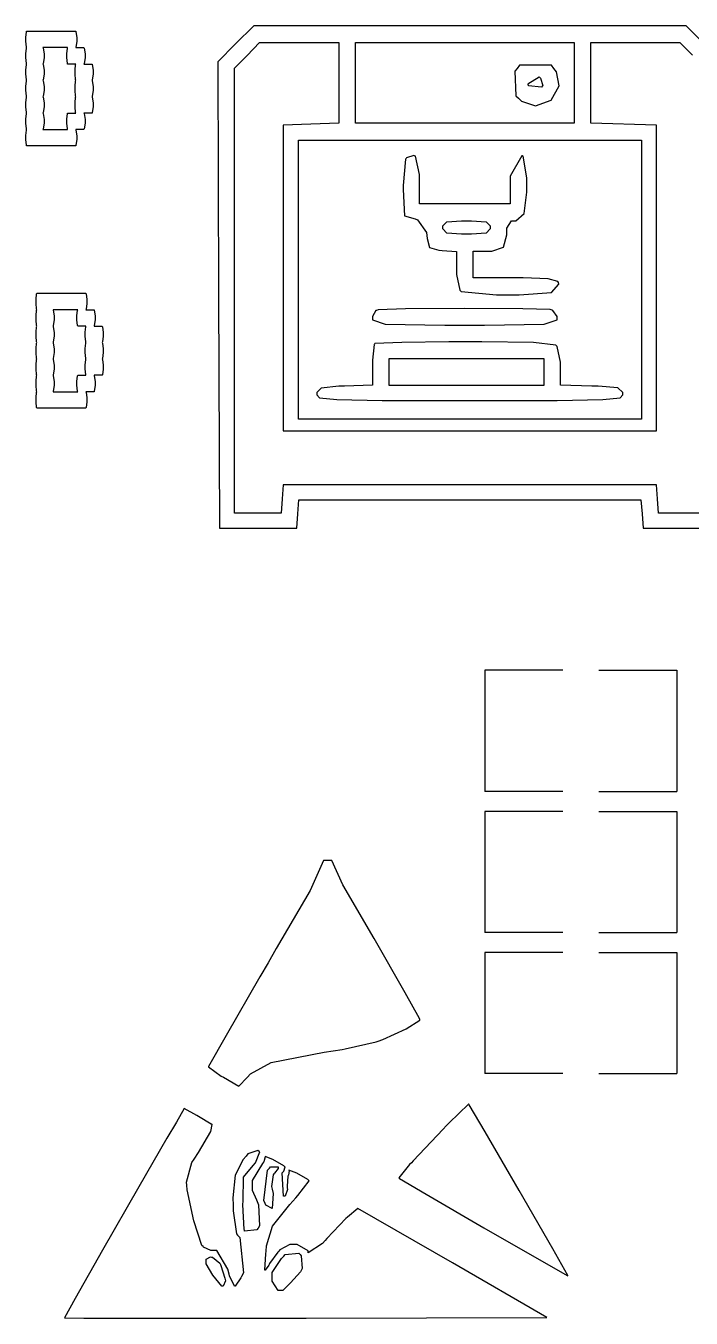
# Model space of a CAD drawing. Extents: x 0 to 132, y 0 to 98.
# Drawn here: x 60.84 to 67.44, y 33.3 to 46.12 of the extents above; entities that cross this region are included whole.
import ezdxf

# ---------------------------------------------------------------- set-up
doc = ezdxf.new("R2010")
doc.units = 0
doc.layers.get('0').update_dxf_attribs({"linetype": 'CONTINUOUS'})

msp = doc.modelspace()

# ---------------------------------------------------------------- linework, layer by layer
at = {"color": 0}
for p, q in [((60.8446, 46.0058), (60.8499, 46.0608)), ((60.8499, 46.0608), (60.8513, 46.0664)), ((60.8513, 46.0664), (61.3392, 46.0664)), ((61.3392, 46.0664), (61.3406, 46.0608)), ((61.3406, 46.0608), (61.3502, 46.0043)), ((63.1031, 46.12), (62.9239, 45.9412)), ((67.3901, 46.12), (63.1031, 46.12)), ((67.5679, 45.9412), (67.3901, 46.12)), ((60.8446, 45.9853), (60.8446, 46.0058)), ((60.8446, 45.9673), (60.8446, 45.9853)), ((60.8499, 45.9094), (60.8446, 45.9673)), ((60.8446, 45.8431), (60.8499, 45.8982)), ((60.8513, 45.9038), (60.8499, 45.9094)), ((60.8499, 45.8982), (60.8513, 45.9038)), ((61.2581, 45.9038), (61.014, 45.9038)), ((61.014, 45.9038), (61.0154, 45.8982)), ((61.0154, 45.8982), (61.0249, 45.8417)), ((61.251, 45.8431), (61.2567, 45.8982)), ((61.2567, 45.8982), (61.2581, 45.9038)), ((61.3406, 45.9094), (61.3392, 45.9038)), ((61.3392, 45.9038), (61.4204, 45.9038)), ((61.3502, 45.9659), (61.3406, 45.9094)), ((61.3502, 46.0043), (61.3502, 45.9853)), ((61.3502, 45.9853), (61.3502, 45.9659)), ((61.4204, 45.9038), (61.4218, 45.8982)), ((61.4218, 45.8982), (61.4317, 45.8417)), ((62.9239, 45.9412), (62.7461, 45.7634)), ((63.0372, 45.8265), (63.1596, 45.9535)), ((63.1596, 45.9535), (63.9466, 45.9535)), ((63.9466, 45.9535), (63.9466, 45.5553)), ((64.1131, 45.1541), (64.1131, 45.9535)), ((64.1131, 45.9535), (66.2795, 45.9535)), ((66.2795, 45.9535), (66.2795, 45.5538)), ((66.4464, 45.1556), (66.4464, 45.9535)), ((66.4464, 45.9535), (67.3269, 45.9535)), ((67.3269, 45.9535), (67.4536, 45.8294)), ((60.8446, 45.8227), (60.8446, 45.8431)), ((60.8446, 45.8047), (60.8446, 45.8227)), ((60.8499, 45.7468), (60.8446, 45.8047)), ((61.0249, 45.8033), (61.0154, 45.7468)), ((61.0249, 45.8417), (61.0249, 45.8227)), ((61.0249, 45.8227), (61.0249, 45.8033)), ((61.251, 45.8227), (61.251, 45.8431)), ((61.251, 45.8047), (61.251, 45.8227)), ((61.2567, 45.7468), (61.251, 45.8047)), ((61.4317, 45.8033), (61.4218, 45.7468)), ((61.4317, 45.8417), (61.4317, 45.8227)), ((61.4317, 45.8227), (61.4317, 45.8033)), ((62.7461, 45.7634), (62.7546, 43.4495)), ((62.913, 45.7013), (63.0372, 45.8265)), ((60.8446, 45.6819), (60.8499, 45.7369)), ((60.8446, 45.6614), (60.8446, 45.6819)), ((60.8446, 45.6434), (60.8446, 45.6614)), ((60.8499, 45.5856), (60.8446, 45.6434)), ((60.8513, 45.7412), (60.8499, 45.7468)), ((60.8499, 45.7369), (60.8513, 45.7412)), ((61.0154, 45.7468), (61.014, 45.7412)), ((61.014, 45.7412), (61.0154, 45.7369)), ((61.0154, 45.7369), (61.0249, 45.6805)), ((61.0249, 45.642), (61.0154, 45.5856)), ((61.0249, 45.6805), (61.0249, 45.6614)), ((61.0249, 45.6614), (61.0249, 45.642)), ((61.2581, 45.7412), (61.2567, 45.7468)), ((61.3392, 45.7412), (61.2581, 45.7412)), ((61.3322, 45.6819), (61.3378, 45.7369)), ((61.3322, 45.6614), (61.3322, 45.6819)), ((61.3322, 45.6434), (61.3322, 45.6614)), ((61.3378, 45.5856), (61.3322, 45.6434)), ((61.3378, 45.7369), (61.3392, 45.7412)), ((61.4218, 45.7468), (61.4204, 45.7412)), ((61.4204, 45.7412), (61.5019, 45.7412)), ((61.5019, 45.7412), (61.5033, 45.7369)), ((61.5033, 45.7369), (61.5128, 45.6805)), ((61.5128, 45.642), (61.5033, 45.5856)), ((61.5128, 45.6805), (61.5128, 45.6614)), ((61.5128, 45.6614), (61.5128, 45.642)), ((62.913, 41.2873), (62.913, 45.7013)), ((65.7158, 45.6985), (65.6925, 45.671)), ((65.6925, 45.671), (65.702, 45.4272)), ((65.7394, 45.7302), (65.7158, 45.6985)), ((66.0548, 45.7288), (65.7394, 45.7302)), ((66.0799, 45.6971), (66.0548, 45.7288)), ((66.1046, 45.6639), (66.0799, 45.6971)), ((66.1307, 45.5235), (66.1046, 45.6639)), ((60.8446, 45.5193), (60.8499, 45.5747)), ((60.8446, 45.4988), (60.8446, 45.5193)), ((60.8446, 45.4808), (60.8446, 45.4988)), ((60.8513, 45.5799), (60.8499, 45.5856)), ((60.8499, 45.5747), (60.8513, 45.5799)), ((61.0154, 45.5856), (61.014, 45.5799)), ((61.014, 45.5799), (61.0154, 45.5747)), ((61.0154, 45.5747), (61.0249, 45.5179)), ((61.0249, 45.5179), (61.0249, 45.4988)), ((61.0249, 45.4988), (61.0249, 45.4794)), ((61.3322, 45.5193), (61.3378, 45.5747)), ((61.3322, 45.4988), (61.3322, 45.5193)), ((61.3322, 45.4808), (61.3322, 45.4988)), ((61.3392, 45.5799), (61.3378, 45.5856)), ((61.3378, 45.5747), (61.3392, 45.5799)), ((61.5033, 45.5856), (61.5019, 45.5799)), ((61.5019, 45.5799), (61.5033, 45.5747)), ((61.5033, 45.5747), (61.5128, 45.5179)), ((61.5128, 45.5179), (61.5128, 45.4988)), ((61.5128, 45.4988), (61.5128, 45.4794)), ((63.9466, 45.5553), (63.9466, 45.1556)), ((65.8206, 45.5454), (65.9335, 45.6145)), ((65.8234, 45.5401), (65.8206, 45.5454)), ((65.829, 45.5249), (65.8234, 45.5401)), ((65.9571, 45.5112), (65.829, 45.5249)), ((65.9335, 45.6145), (65.9419, 45.6061)), ((65.9419, 45.6061), (65.9476, 45.6008)), ((65.9476, 45.6008), (65.968, 45.5291)), ((65.9652, 45.5235), (65.9571, 45.5112)), ((65.968, 45.5291), (65.9652, 45.5235)), ((66.0506, 45.3842), (66.1307, 45.5235)), ((66.2795, 45.5538), (66.2795, 45.1541)), ((60.8499, 45.423), (60.8446, 45.4808)), ((60.8446, 45.3566), (60.8499, 45.412)), ((60.8513, 45.4173), (60.8499, 45.423)), ((60.8499, 45.412), (60.8513, 45.4173)), ((61.0154, 45.423), (61.014, 45.4173)), ((61.014, 45.4173), (61.0154, 45.412)), ((61.0249, 45.4794), (61.0154, 45.423)), ((61.0154, 45.412), (61.0249, 45.3552)), ((61.3378, 45.423), (61.3322, 45.4808)), ((61.3322, 45.3566), (61.3378, 45.412)), ((61.3392, 45.4173), (61.3378, 45.423)), ((61.3378, 45.412), (61.3392, 45.4173)), ((61.5033, 45.423), (61.5019, 45.4173)), ((61.5019, 45.4173), (61.5033, 45.412)), ((61.5128, 45.4794), (61.5033, 45.423)), ((61.5033, 45.412), (61.5128, 45.3552)), ((65.702, 45.4272), (65.7281, 45.4021)), ((65.7281, 45.4021), (65.7571, 45.3718)), ((65.7571, 45.3718), (65.8964, 45.3277)), ((65.8964, 45.3277), (66.0506, 45.3842)), ((60.8446, 45.3362), (60.8446, 45.3566)), ((60.8446, 45.3182), (60.8446, 45.3362)), ((60.8499, 45.2603), (60.8446, 45.3182)), ((60.8446, 45.194), (60.8499, 45.2494)), ((60.8513, 45.2547), (60.8499, 45.2603)), ((60.8499, 45.2494), (60.8513, 45.2547)), ((61.0154, 45.2603), (61.014, 45.2547)), ((61.014, 45.2547), (61.0154, 45.2494)), ((61.0249, 45.3168), (61.0154, 45.2603)), ((61.0154, 45.2494), (61.0249, 45.1926)), ((61.0249, 45.3552), (61.0249, 45.3362)), ((61.0249, 45.3362), (61.0249, 45.3168)), ((61.251, 45.194), (61.2567, 45.2494)), ((61.2567, 45.2494), (61.2581, 45.2547)), ((61.2581, 45.2547), (61.3392, 45.2547)), ((61.3322, 45.3362), (61.3322, 45.3566)), ((61.3322, 45.3182), (61.3322, 45.3362)), ((61.3378, 45.2603), (61.3322, 45.3182)), ((61.3392, 45.2547), (61.3378, 45.2603)), ((61.5019, 45.2547), (61.4204, 45.2547)), ((61.4204, 45.2547), (61.4218, 45.2494)), ((61.4218, 45.2494), (61.4317, 45.1926)), ((61.5033, 45.2603), (61.5019, 45.2547)), ((61.5128, 45.3168), (61.5033, 45.2603)), ((61.5128, 45.3552), (61.5128, 45.3362)), ((61.5128, 45.3362), (61.5128, 45.3168)), ((60.8446, 45.1735), (60.8446, 45.194)), ((60.8446, 45.1556), (60.8446, 45.1735)), ((60.8499, 45.0977), (60.8446, 45.1556)), ((61.0249, 45.1541), (61.0154, 45.0977)), ((61.0249, 45.1926), (61.0249, 45.1735)), ((61.0249, 45.1735), (61.0249, 45.1541)), ((61.251, 45.1735), (61.251, 45.194)), ((61.251, 45.1556), (61.251, 45.1735)), ((61.2567, 45.0977), (61.251, 45.1556)), ((61.4317, 45.1541), (61.4218, 45.0977)), ((61.4317, 45.1926), (61.4317, 45.1735)), ((61.4317, 45.1735), (61.4317, 45.1541)), ((63.6707, 45.146), (63.3966, 45.1362)), ((63.3966, 45.1362), (63.3966, 42.1033)), ((63.9466, 45.1556), (63.6707, 45.146)), ((66.2795, 45.1541), (64.1131, 45.1541)), ((67.0966, 45.1362), (66.4464, 45.1556)), ((67.0966, 42.1033), (67.0966, 45.1362)), ((60.8446, 45.0314), (60.8499, 45.0868)), ((60.8446, 45.0109), (60.8446, 45.0314)), ((60.8446, 44.9929), (60.8446, 45.0109)), ((60.8499, 44.9351), (60.8446, 44.9929)), ((60.8513, 45.0921), (60.8499, 45.0977)), ((60.8499, 45.0868), (60.8513, 45.0921)), ((61.0154, 45.0977), (61.014, 45.0921)), ((61.014, 45.0921), (61.2581, 45.0921)), ((61.2581, 45.0921), (61.2567, 45.0977)), ((61.4204, 45.0921), (61.3392, 45.0921)), ((61.3392, 45.0921), (61.3406, 45.0868)), ((61.3406, 45.0868), (61.3502, 45.0303)), ((61.3502, 44.9915), (61.3406, 44.9351)), ((61.3502, 45.0303), (61.3502, 45.0109)), ((61.3502, 45.0109), (61.3502, 44.9915)), ((61.4218, 45.0977), (61.4204, 45.0921)), ((63.5469, 42.2204), (63.5469, 44.9873)), ((63.5469, 44.9873), (66.9466, 44.9873)), ((66.9466, 44.9873), (66.9466, 43.604)), ((60.8513, 44.9294), (60.8499, 44.9351)), ((61.3392, 44.9294), (60.8513, 44.9294)), ((61.3406, 44.9351), (61.3392, 44.9294)), ((64.6081, 44.7985), (64.5844, 44.5382)), ((64.6134, 44.8042), (64.6081, 44.7985)), ((64.6176, 44.8109), (64.6134, 44.8042)), ((64.692, 44.8345), (64.6176, 44.8109)), ((64.6987, 44.8317), (64.692, 44.8345)), ((64.7072, 44.8289), (64.6987, 44.8317)), ((64.7457, 44.6458), (64.7072, 44.8289)), ((65.7627, 44.8317), (65.647, 44.6306)), ((65.7669, 44.8303), (65.7627, 44.8317)), ((65.7751, 44.8275), (65.7669, 44.8303)), ((65.8125, 44.6126), (65.7751, 44.8275)), ((64.7457, 44.5837), (64.7457, 44.6458)), ((65.647, 44.6306), (65.647, 44.5629)), ((65.8125, 44.5396), (65.8125, 44.6126)), ((64.5844, 44.5382), (64.5859, 44.4983)), ((64.5859, 44.4983), (64.5968, 44.2366)), ((64.7457, 44.3537), (64.7457, 44.5837)), ((65.647, 44.5629), (65.647, 44.3537)), ((65.8125, 44.4694), (65.8125, 44.5396)), ((65.647, 44.3537), (64.7457, 44.3537)), ((65.7835, 44.2584), (65.8125, 44.4694)), ((64.5968, 44.2366), (64.703, 44.2048)), ((65.7006, 44.1868), (65.7835, 44.2584)), ((64.703, 44.2048), (64.7266, 44.1978)), ((64.7266, 44.1978), (64.8173, 44.0697)), ((64.9799, 44.1357), (65.0173, 44.1773)), ((64.9799, 44.1205), (64.9799, 44.1357)), ((64.9799, 44.1067), (64.9799, 44.1205)), ((65.0173, 44.0641), (64.9799, 44.1067)), ((65.0173, 44.1773), (65.1633, 44.1868)), ((65.1633, 44.1868), (65.2127, 44.1868)), ((65.2127, 44.1868), (65.2611, 44.1868)), ((65.2611, 44.1868), (65.4071, 44.1773)), ((65.4071, 44.1773), (65.4459, 44.1357)), ((65.4459, 44.1067), (65.4071, 44.0641)), ((65.4459, 44.1357), (65.4459, 44.1205)), ((65.4459, 44.1205), (65.4459, 44.1067)), ((65.6124, 44.1138), (65.6579, 44.1868)), ((65.6124, 44.0891), (65.6124, 44.1138)), ((65.6124, 44.0475), (65.6124, 44.0891)), ((65.6579, 44.1868), (65.6731, 44.1868)), ((65.6731, 44.1868), (65.7006, 44.1868)), ((64.8173, 44.0697), (64.8201, 44.0394)), ((64.8201, 44.0394), (64.8215, 44.0104)), ((64.8215, 44.0104), (64.8462, 43.9208)), ((65.1633, 44.0531), (65.0173, 44.0641)), ((65.2127, 44.0531), (65.1633, 44.0531)), ((65.2611, 44.0531), (65.2127, 44.0531)), ((65.4071, 44.0641), (65.2611, 44.0531)), ((65.5782, 43.9237), (65.6124, 44.0475)), ((64.8462, 43.9208), (64.94, 43.8961)), ((64.94, 43.8961), (64.9718, 43.8933)), ((64.9718, 43.8933), (65.1136, 43.8838)), ((65.1136, 43.8838), (65.1136, 43.7085)), ((65.2791, 43.6203), (65.2791, 43.8863)), ((65.2791, 43.8863), (65.4265, 43.8863)), ((65.4265, 43.8863), (65.4636, 43.8863)), ((65.4636, 43.8863), (65.5782, 43.9237)), ((65.1136, 43.7085), (65.1136, 43.6548)), ((65.1136, 43.6548), (65.1482, 43.4993)), ((65.6925, 43.6203), (65.2791, 43.6203)), ((65.7751, 43.6203), (65.6925, 43.6203)), ((66.0231, 43.6107), (65.7751, 43.6203)), ((66.1197, 43.5832), (66.0231, 43.6107)), ((66.124, 43.5737), (66.1197, 43.5832)), ((66.1293, 43.5585), (66.124, 43.5737)), ((66.9466, 43.604), (66.9466, 42.2204)), ((60.9452, 43.4068), (60.9505, 43.4619)), ((60.9505, 43.4619), (60.9519, 43.4675)), ((60.9519, 43.4675), (61.4398, 43.4675)), ((61.4398, 43.4675), (61.4412, 43.4619)), ((61.4412, 43.4619), (61.4497, 43.4054)), ((62.7546, 43.4495), (62.7627, 41.1371)), ((65.1482, 43.4993), (65.1538, 43.4936)), ((65.1538, 43.4936), (65.1591, 43.4869)), ((65.1591, 43.4869), (65.5105, 43.4538)), ((65.5105, 43.4538), (65.629, 43.4538)), ((65.629, 43.4538), (65.7352, 43.4538)), ((65.7352, 43.4538), (66.0548, 43.477)), ((66.0548, 43.477), (66.1293, 43.5585)), ((60.9452, 43.386), (60.9452, 43.4068)), ((60.9452, 43.3684), (60.9452, 43.386)), ((60.9505, 43.3105), (60.9452, 43.3684)), ((61.4497, 43.367), (61.4412, 43.3105)), ((61.4497, 43.4054), (61.4497, 43.386)), ((61.4497, 43.386), (61.4497, 43.367)), ((65.1895, 43.3172), (64.6095, 43.313)), ((65.7698, 43.313), (65.1895, 43.3172)), ((60.9452, 43.2442), (60.9505, 43.2992)), ((60.9452, 43.2234), (60.9452, 43.2442)), ((60.9452, 43.2058), (60.9452, 43.2234)), ((60.9505, 43.1479), (60.9452, 43.2058)), ((60.9519, 43.3049), (60.9505, 43.3105)), ((60.9505, 43.2992), (60.9519, 43.3049)), ((61.3586, 43.3049), (61.1145, 43.3049)), ((61.1145, 43.3049), (61.1159, 43.2992)), ((61.1159, 43.2992), (61.1244, 43.2428)), ((61.1244, 43.2043), (61.1159, 43.1479)), ((61.1244, 43.2428), (61.1244, 43.2234)), ((61.1244, 43.2234), (61.1244, 43.2043)), ((61.3502, 43.2442), (61.3572, 43.2992)), ((61.3502, 43.2234), (61.3502, 43.2442)), ((61.3502, 43.2058), (61.3502, 43.2234)), ((61.3572, 43.1479), (61.3502, 43.2058)), ((61.3572, 43.2992), (61.3586, 43.3049)), ((61.4412, 43.3105), (61.4398, 43.3049)), ((61.4398, 43.3049), (61.5213, 43.3049)), ((61.5213, 43.3049), (61.5227, 43.2992)), ((61.5227, 43.2992), (61.5308, 43.2428)), ((61.5308, 43.2043), (61.5227, 43.1479)), ((61.5308, 43.2428), (61.5308, 43.2234)), ((61.5308, 43.2234), (61.5308, 43.2043)), ((64.3146, 43.2964), (64.28, 43.2386)), ((64.28, 43.2386), (64.28, 43.2181)), ((64.28, 43.2181), (64.28, 43.2043)), ((64.28, 43.2043), (64.4066, 43.1631)), ((64.3213, 43.2978), (64.3146, 43.2964)), ((64.3364, 43.3049), (64.3213, 43.2978)), ((64.6095, 43.313), (64.3364, 43.3049)), ((66.0439, 43.3063), (65.7698, 43.313)), ((65.9832, 43.1631), (66.1127, 43.2043)), ((66.0605, 43.2992), (66.0439, 43.3063)), ((66.0672, 43.2964), (66.0605, 43.2992)), ((66.1127, 43.2375), (66.0672, 43.2964)), ((66.1127, 43.2167), (66.1127, 43.2375)), ((66.1127, 43.2043), (66.1127, 43.2167)), ((60.9452, 43.0816), (60.9505, 43.1366)), ((60.9452, 43.0611), (60.9452, 43.0816)), ((60.9452, 43.0431), (60.9452, 43.0611)), ((60.9519, 43.1423), (60.9505, 43.1479)), ((60.9505, 43.1366), (60.9519, 43.1423)), ((61.1159, 43.1479), (61.1145, 43.1423)), ((61.1145, 43.1423), (61.1159, 43.1366)), ((61.1159, 43.1366), (61.1244, 43.0802)), ((61.1244, 43.0802), (61.1244, 43.0611)), ((61.1244, 43.0611), (61.1244, 43.0417)), ((61.3586, 43.1423), (61.3572, 43.1479)), ((61.4398, 43.1423), (61.3586, 43.1423)), ((61.4317, 43.0816), (61.4384, 43.1366)), ((61.4317, 43.0611), (61.4317, 43.0816)), ((61.4317, 43.0431), (61.4317, 43.0611)), ((61.4384, 43.1366), (61.4398, 43.1423)), ((61.5227, 43.1479), (61.5213, 43.1423)), ((61.5213, 43.1423), (61.6024, 43.1423)), ((61.6024, 43.1423), (61.6038, 43.1366)), ((61.6038, 43.1366), (61.6119, 43.0802)), ((61.6119, 43.0802), (61.6119, 43.0611)), ((61.6119, 43.0611), (61.6119, 43.0417)), ((64.4066, 43.1631), (64.9979, 43.1532)), ((64.9979, 43.1532), (65.1965, 43.1532)), ((65.1965, 43.1532), (65.3919, 43.1532)), ((65.3919, 43.1532), (65.9832, 43.1631)), ((60.9505, 42.9853), (60.9452, 43.0431)), ((60.9452, 42.9189), (60.9505, 42.974)), ((60.9519, 42.9796), (60.9505, 42.9853)), ((60.9505, 42.974), (60.9519, 42.9796)), ((61.1159, 42.9853), (61.1145, 42.9796)), ((61.1145, 42.9796), (61.1159, 42.974)), ((61.1244, 43.0417), (61.1159, 42.9853)), ((61.1159, 42.974), (61.1244, 42.9175)), ((61.4384, 42.9853), (61.4317, 43.0431)), ((61.4317, 42.9189), (61.4384, 42.974)), ((61.4398, 42.9796), (61.4384, 42.9853)), ((61.4384, 42.974), (61.4398, 42.9796)), ((61.6038, 42.9853), (61.6024, 42.9796)), ((61.6024, 42.9796), (61.6038, 42.974)), ((61.6119, 43.0417), (61.6038, 42.9853)), ((61.6038, 42.974), (61.6119, 42.9175)), ((64.298, 42.9616), (64.28, 42.8032)), ((64.3019, 42.9645), (64.298, 42.9616)), ((64.3047, 42.9687), (64.3019, 42.9645)), ((64.5721, 42.981), (64.3047, 42.9687)), ((65.0392, 42.9867), (64.5721, 42.981)), ((65.1951, 42.9867), (65.0392, 42.9867)), ((65.3644, 42.9867), (65.1951, 42.9867)), ((65.877, 42.9782), (65.3644, 42.9867)), ((66.0975, 42.9549), (65.877, 42.9782)), ((66.106, 42.9465), (66.0975, 42.9549)), ((66.1113, 42.9412), (66.106, 42.9465)), ((66.1458, 42.7852), (66.1113, 42.9412)), ((60.9452, 42.8985), (60.9452, 42.9189)), ((60.9452, 42.8805), (60.9452, 42.8985)), ((60.9505, 42.8226), (60.9452, 42.8805)), ((60.9452, 42.7563), (60.9505, 42.8113)), ((60.9519, 42.817), (60.9505, 42.8226)), ((60.9505, 42.8113), (60.9519, 42.817)), ((61.1159, 42.8226), (61.1145, 42.817)), ((61.1145, 42.817), (61.1159, 42.8113)), ((61.1244, 42.8791), (61.1159, 42.8226)), ((61.1159, 42.8113), (61.1244, 42.7549)), ((61.1244, 42.9175), (61.1244, 42.8985)), ((61.1244, 42.8985), (61.1244, 42.8791)), ((61.4317, 42.8985), (61.4317, 42.9189)), ((61.4317, 42.8805), (61.4317, 42.8985)), ((61.4384, 42.8226), (61.4317, 42.8805)), ((61.4317, 42.7563), (61.4384, 42.8113)), ((61.4398, 42.817), (61.4384, 42.8226)), ((61.4384, 42.8113), (61.4398, 42.817)), ((61.6038, 42.8226), (61.6024, 42.817)), ((61.6024, 42.817), (61.6038, 42.8113)), ((61.6119, 42.8791), (61.6038, 42.8226)), ((61.6038, 42.8113), (61.6119, 42.7549)), ((61.6119, 42.9175), (61.6119, 42.8985)), ((61.6119, 42.8985), (61.6119, 42.8791)), ((64.4469, 42.5538), (64.4469, 42.8198)), ((64.4469, 42.8198), (65.979, 42.8198)), ((65.979, 42.8198), (65.979, 42.6875)), ((60.9452, 42.7359), (60.9452, 42.7563)), ((60.9452, 42.7179), (60.9452, 42.7359)), ((60.9505, 42.66), (60.9452, 42.7179)), ((61.1244, 42.7164), (61.1159, 42.66)), ((61.1244, 42.7549), (61.1244, 42.7359)), ((61.1244, 42.7359), (61.1244, 42.7164)), ((61.4317, 42.7359), (61.4317, 42.7563)), ((61.4317, 42.7179), (61.4317, 42.7359)), ((61.4384, 42.66), (61.4317, 42.7179)), ((61.6119, 42.7164), (61.6038, 42.66)), ((61.6119, 42.7549), (61.6119, 42.7359)), ((61.6119, 42.7359), (61.6119, 42.7164)), ((64.28, 42.8032), (64.28, 42.7496)), ((64.28, 42.7496), (64.28, 42.5566)), ((65.979, 42.6875), (65.979, 42.5538)), ((66.1458, 42.7316), (66.1458, 42.7852)), ((66.1458, 42.5566), (66.1458, 42.7316)), ((60.9452, 42.5937), (60.9505, 42.6491)), ((60.9452, 42.5732), (60.9452, 42.5937)), ((60.9452, 42.5552), (60.9452, 42.5732)), ((60.9505, 42.4974), (60.9452, 42.5552)), ((60.9519, 42.6544), (60.9505, 42.66)), ((60.9505, 42.6491), (60.9519, 42.6544)), ((61.1159, 42.66), (61.1145, 42.6544)), ((61.1145, 42.6544), (61.1159, 42.6491)), ((61.1159, 42.6491), (61.1244, 42.5923)), ((61.1244, 42.5538), (61.1159, 42.4974)), ((61.1244, 42.5923), (61.1244, 42.5732)), ((61.1244, 42.5732), (61.1244, 42.5538)), ((61.3502, 42.5937), (61.3572, 42.6491)), ((61.3502, 42.5732), (61.3502, 42.5937)), ((61.3502, 42.5552), (61.3502, 42.5732)), ((61.3572, 42.4974), (61.3502, 42.5552)), ((61.3572, 42.6491), (61.3586, 42.6544)), ((61.3586, 42.6544), (61.4398, 42.6544)), ((61.4398, 42.6544), (61.4384, 42.66)), ((61.6024, 42.6544), (61.5213, 42.6544)), ((61.5213, 42.6544), (61.5227, 42.6491)), ((61.5227, 42.6491), (61.5308, 42.5923)), ((61.5308, 42.5538), (61.5227, 42.4974)), ((61.5308, 42.5923), (61.5308, 42.5732)), ((61.5308, 42.5732), (61.5308, 42.5538)), ((61.6038, 42.66), (61.6024, 42.6544)), ((64.28, 42.5566), (64.0045, 42.5468)), ((65.979, 42.5538), (64.4469, 42.5538)), ((66.4545, 42.5468), (66.1458, 42.5566)), ((60.9452, 42.4311), (60.9505, 42.4864)), ((60.9452, 42.4106), (60.9452, 42.4311)), ((60.9519, 42.4917), (60.9505, 42.4974)), ((60.9505, 42.4864), (60.9519, 42.4917)), ((61.1159, 42.4974), (61.1145, 42.4917)), ((61.1145, 42.4917), (61.3586, 42.4917)), ((61.3586, 42.4917), (61.3572, 42.4974)), ((61.5213, 42.4917), (61.4398, 42.4917)), ((61.4398, 42.4917), (61.4412, 42.4864)), ((61.4412, 42.4864), (61.4497, 42.4296)), ((61.4497, 42.4296), (61.4497, 42.4106)), ((61.5227, 42.4974), (61.5213, 42.4917)), ((63.7727, 42.5277), (63.73, 42.485)), ((63.73, 42.485), (63.73, 42.4699)), ((63.73, 42.4699), (63.73, 42.4614)), ((63.73, 42.4614), (63.7565, 42.4325)), ((63.7565, 42.4325), (63.9272, 42.4134)), ((63.9466, 42.5457), (63.7727, 42.5277)), ((64.0045, 42.5468), (63.9466, 42.5457)), ((66.5194, 42.5457), (66.4545, 42.5468)), ((66.7135, 42.5291), (66.5194, 42.5457)), ((66.5649, 42.4134), (66.7357, 42.4325)), ((66.7632, 42.485), (66.7135, 42.5291)), ((66.7357, 42.4325), (66.7632, 42.4614)), ((66.7632, 42.4699), (66.7632, 42.485)), ((66.7632, 42.4614), (66.7632, 42.4699)), ((60.9452, 42.3926), (60.9452, 42.4106)), ((60.9505, 42.3347), (60.9452, 42.3926)), ((60.9519, 42.3291), (60.9505, 42.3347)), ((61.4398, 42.3291), (60.9519, 42.3291)), ((61.4412, 42.3347), (61.4398, 42.3291)), ((61.4497, 42.3912), (61.4412, 42.3347)), ((61.4497, 42.4106), (61.4497, 42.3912)), ((63.9272, 42.4134), (64.3777, 42.4049)), ((64.3777, 42.4049), (65.0282, 42.4035)), ((65.0282, 42.4035), (65.2459, 42.4035)), ((65.2459, 42.4035), (65.4625, 42.4035)), ((65.4625, 42.4035), (66.1127, 42.4049)), ((66.1127, 42.4049), (66.5649, 42.4134)), ((66.9466, 42.2204), (63.5469, 42.2204)), ((63.3966, 42.1033), (67.0966, 42.1033)), ((63.3966, 41.5699), (63.3857, 41.4281)), ((67.0966, 41.5699), (63.3966, 41.5699)), ((67.1065, 41.4281), (67.0966, 41.5699)), ((63.3857, 41.4281), (63.3758, 41.2873)), ((63.5399, 41.2792), (63.5497, 41.4196)), ((63.5497, 41.4196), (66.9424, 41.4196)), ((66.9424, 41.4196), (66.9533, 41.2792)), ((67.1174, 41.2873), (67.1065, 41.4281)), ((63.3758, 41.2873), (62.913, 41.2873)), ((63.5303, 41.1371), (63.5399, 41.2792)), ((66.9533, 41.2792), (66.9629, 41.1371)), ((67.5792, 41.2873), (67.1174, 41.2873)), ((62.7627, 41.1371), (63.5303, 41.1371)), ((66.9629, 41.1371), (67.7291, 41.1371)), ((65.3962, 39.7288), (65.3962, 38.5286)), ((66.1666, 39.7288), (65.3962, 39.7288)), ((66.5261, 39.7288), (67.2966, 39.7288)), ((67.2966, 39.7288), (67.2966, 38.5286)), ((66.1666, 38.5286), (65.3962, 38.5286)), ((66.5261, 38.5286), (67.2966, 38.5286)), ((65.3962, 38.3286), (65.3962, 37.1285)), ((66.1666, 38.3286), (65.3962, 38.3286)), ((66.5261, 38.3286), (67.2966, 38.3286)), ((67.2966, 38.3286), (67.2966, 37.1285)), ((63.7963, 37.8425), (63.6626, 37.5447)), ((63.8418, 37.8425), (63.7963, 37.8425)), ((63.8775, 37.8425), (63.8418, 37.8425)), ((63.9865, 37.6012), (63.8775, 37.8425)), ((64.2966, 37.0678), (63.9865, 37.6012)), ((63.6626, 37.5447), (63.3264, 36.9686)), ((64.6053, 36.5291), (64.2966, 37.0678)), ((66.1666, 37.1285), (65.3962, 37.1285)), ((66.5261, 37.1285), (67.2966, 37.1285)), ((63.3264, 36.9686), (63.2464, 36.8282)), ((65.3962, 36.9302), (65.3962, 35.7297)), ((66.1666, 36.9302), (65.3962, 36.9302)), ((66.5261, 36.9302), (67.2966, 36.9302)), ((67.2966, 36.9302), (67.2966, 35.7297)), ((63.2464, 36.8282), (63.1652, 36.6889)), ((63.1652, 36.6889), (62.8304, 36.1075)), ((64.7471, 36.2768), (64.6053, 36.5291)), ((64.7499, 36.2673), (64.7471, 36.2768)), ((64.3834, 36.0673), (64.6148, 36.1721)), ((64.6148, 36.1721), (64.7513, 36.2603)), ((64.7513, 36.2603), (64.7499, 36.2673)), ((62.8304, 36.1075), (62.6551, 35.8013)), ((64.0084, 35.9738), (64.317, 36.044)), ((64.317, 36.044), (64.3378, 36.0507)), ((64.3378, 36.0507), (64.3834, 36.0673)), ((63.2753, 35.8387), (63.803, 35.9406)), ((63.803, 35.9406), (63.9808, 35.9682)), ((63.9808, 35.9682), (64.0084, 35.9738)), ((62.6551, 35.7988), (62.654, 35.7974)), ((62.654, 35.7974), (62.7807, 35.705)), ((62.6551, 35.8013), (62.6551, 35.7988)), ((63.07, 35.7258), (63.2753, 35.8387)), ((62.7807, 35.705), (62.8026, 35.6926)), ((62.8026, 35.6926), (62.9571, 35.6045)), ((62.9571, 35.6045), (63.0372, 35.6898)), ((63.0372, 35.6898), (63.07, 35.7258)), ((66.1666, 35.7297), (65.3962, 35.7297)), ((66.5261, 35.7297), (67.2966, 35.7297)), ((62.4156, 35.384), (62.3369, 35.2488)), ((62.538, 35.3138), (62.4156, 35.384)), ((65.2321, 35.4281), (65.0406, 35.2419)), ((65.235, 35.4252), (65.2321, 35.4281)), ((65.2392, 35.421), (65.235, 35.4252)), ((65.3976, 35.1537), (65.2392, 35.421)), ((62.3369, 35.2488), (62.2434, 35.089)), ((62.5546, 35.3039), (62.538, 35.3138)), ((62.683, 35.2296), (62.5546, 35.3039)), ((62.5546, 34.9484), (62.6773, 35.1551)), ((62.6773, 35.1551), (62.6925, 35.2241)), ((62.6869, 35.2268), (62.683, 35.2296)), ((62.6925, 35.2241), (62.6869, 35.2268)), ((64.9827, 35.18), (64.685, 34.8644)), ((65.0117, 35.2103), (64.9827, 35.18)), ((65.0406, 35.2419), (65.0117, 35.2103)), ((65.7352, 34.5708), (65.3976, 35.1537)), ((62.2434, 35.089), (61.9647, 34.6081)), ((62.4914, 34.8478), (62.5133, 34.8809)), ((62.5133, 34.8809), (62.5546, 34.9484)), ((62.9998, 34.8768), (62.9186, 34.7211)), ((63.0287, 34.9112), (62.9998, 34.8768)), ((63.0453, 34.9333), (63.0287, 34.9112)), ((63.143, 34.9677), (63.0453, 34.9333)), ((63.1211, 34.8451), (63.1638, 34.9539)), ((63.1567, 34.9581), (63.143, 34.9677)), ((63.1638, 34.9539), (63.1567, 34.9581)), ((63.2174, 34.9043), (63.2051, 34.8561)), ((63.2933, 34.8782), (63.216, 34.9071)), ((63.216, 34.9071), (63.216, 34.9071)), ((63.216, 34.9071), (63.2174, 34.9043)), ((63.4023, 34.8148), (63.2933, 34.8782)), ((64.685, 34.8644), (64.6673, 34.8451)), ((62.436, 34.6522), (62.4914, 34.8478)), ((63.0012, 34.7031), (63.0975, 34.8175)), ((63.1899, 34.8382), (63.088, 34.6687)), ((63.0975, 34.8175), (63.1211, 34.8451)), ((63.2008, 34.8506), (63.1899, 34.8382)), ((63.2051, 34.8561), (63.2008, 34.8506)), ((63.2037, 34.4702), (63.2411, 34.772)), ((63.2411, 34.772), (63.2601, 34.7927)), ((63.2601, 34.7927), (63.2686, 34.8038)), ((63.2686, 34.8038), (63.3458, 34.8038)), ((63.3042, 34.7362), (63.2947, 34.7266)), ((63.3099, 34.7431), (63.3042, 34.7362)), ((63.3458, 34.7872), (63.3099, 34.7431)), ((63.3458, 34.8038), (63.3458, 34.7872)), ((63.3458, 34.8038), (63.3458, 34.8038)), ((63.3843, 34.7445), (63.3966, 34.7569)), ((63.3995, 34.5157), (63.3843, 34.7445)), ((63.3966, 34.7569), (63.4009, 34.7624)), ((63.4009, 34.7624), (63.4146, 34.8038)), ((63.4132, 34.8051), (63.4023, 34.8148)), ((63.4146, 34.8038), (63.4132, 34.8051)), ((63.4545, 34.7679), (63.4478, 34.7224)), ((63.5303, 34.7417), (63.4531, 34.7707)), ((63.4531, 34.7707), (63.4531, 34.7707)), ((63.4531, 34.7707), (63.4545, 34.7679)), ((63.6393, 34.6783), (63.5303, 34.7417)), ((64.6479, 34.8272), (64.5432, 34.6949)), ((64.6673, 34.8451), (64.6479, 34.8272)), ((61.9647, 34.6081), (61.6052, 33.9797)), ((62.4388, 34.6218), (62.436, 34.6522)), ((62.4431, 34.5777), (62.4388, 34.6218)), ((62.9186, 34.7211), (62.8978, 34.4964)), ((62.9984, 34.4634), (63.0012, 34.7031)), ((63.088, 34.6687), (63.088, 34.6122)), ((63.088, 34.6122), (63.088, 34.575)), ((63.2947, 34.7266), (63.2809, 34.6094)), ((63.2809, 34.6094), (63.2866, 34.5833)), ((63.4407, 34.7141), (63.434, 34.6136)), ((63.434, 34.6136), (63.4365, 34.5984)), ((63.445, 34.7183), (63.4407, 34.7141)), ((63.4478, 34.7224), (63.445, 34.7183)), ((63.5399, 34.5199), (63.6517, 34.6673)), ((63.6503, 34.6687), (63.6393, 34.6783)), ((63.6517, 34.6673), (63.6503, 34.6687)), ((64.5432, 34.6949), (64.5446, 34.6935)), ((64.5446, 34.6935), (64.5488, 34.6893)), ((64.5488, 34.6893), (64.812, 34.5336)), ((62.5105, 34.269), (62.4431, 34.5777)), ((62.8978, 34.4964), (62.8992, 34.4261)), ((63.088, 34.575), (63.1306, 34.4785)), ((63.1306, 34.4785), (63.1377, 34.462)), ((63.2866, 34.5833), (63.2961, 34.5392)), ((63.2961, 34.5392), (63.2876, 34.3917)), ((63.4132, 34.513), (63.3995, 34.5157)), ((63.416, 34.513), (63.4132, 34.513)), ((63.4393, 34.5791), (63.416, 34.513)), ((63.4365, 34.5984), (63.4393, 34.5791)), ((63.4601, 34.4331), (63.5208, 34.4978)), ((63.5208, 34.4978), (63.5399, 34.5199)), ((64.812, 34.5336), (65.3852, 34.2015)), ((66.0686, 33.9921), (65.7352, 34.5708)), ((62.8992, 34.4261), (62.8992, 34.3697)), ((62.8992, 34.3697), (62.9338, 34.1395)), ((62.9969, 34.4303), (62.9984, 34.4634)), ((63.0079, 34.1836), (62.9969, 34.4303)), ((63.1377, 34.462), (63.1515, 34.4289)), ((63.1515, 34.4289), (63.1596, 34.2194)), ((63.216, 34.4399), (63.2037, 34.4702)), ((63.2231, 34.4234), (63.216, 34.4399)), ((63.2876, 34.3917), (63.2231, 34.4234)), ((63.289, 34.2167), (63.4601, 34.4331)), ((64.1354, 34.3917), (64.0334, 34.3049)), ((65.0737, 33.8515), (64.1354, 34.3917)), ((62.5905, 34.0265), (62.5105, 34.269)), ((63.1596, 34.2194), (63.1472, 34.1974)), ((64.0182, 34.2938), (63.8281, 34.0954)), ((64.0334, 34.3049), (64.0182, 34.2938)), ((62.9338, 34.1395), (62.9433, 34.1285)), ((62.9433, 34.1285), (62.9666, 34.1037)), ((62.9666, 34.1037), (63.0012, 33.7523)), ((63.0107, 34.1767), (63.0079, 34.1836)), ((63.0135, 34.1685), (63.0107, 34.1767)), ((63.1349, 34.1795), (63.0135, 34.1685)), ((63.1472, 34.1974), (63.1349, 34.1795)), ((63.2298, 34.0224), (63.289, 34.2167)), ((63.8281, 34.0954), (63.8129, 34.0761)), ((65.3852, 34.2015), (65.9557, 33.8735)), ((61.6052, 33.9797), (61.3322, 33.5001)), ((62.6015, 34.0141), (62.5905, 34.0265)), ((62.6071, 34.0086), (62.6015, 34.0141)), ((62.6773, 33.9742), (62.6071, 34.0086)), ((62.7034, 33.9742), (62.6773, 33.9742)), ((62.7394, 33.9742), (62.7034, 33.9742)), ((62.8467, 33.7895), (62.7394, 33.9742)), ((63.2231, 33.9439), (63.2259, 33.9687)), ((63.2259, 33.9687), (63.2298, 34.0224)), ((63.3511, 33.9687), (63.343, 33.9604)), ((63.3635, 33.9824), (63.3511, 33.9687)), ((63.4601, 34.0334), (63.3635, 33.9824)), ((63.4972, 34.0334), (63.4601, 34.0334)), ((63.5332, 34.0334), (63.4972, 34.0334)), ((63.6432, 33.9728), (63.5332, 34.0334)), ((63.7854, 34.0444), (63.6432, 33.9521)), ((63.6432, 33.9521), (63.6432, 33.9728)), ((63.8129, 34.0761), (63.7854, 34.0444)), ((66.2189, 33.7275), (66.0686, 33.9921)), ((62.6318, 33.8887), (62.6745, 33.9121)), ((62.6318, 33.8805), (62.6318, 33.8887)), ((62.6318, 33.8432), (62.6318, 33.8805)), ((62.6981, 33.7316), (62.6318, 33.8432)), ((62.6745, 33.9121), (62.6854, 33.9108)), ((62.6854, 33.9108), (62.6953, 33.9108)), ((62.6953, 33.9108), (62.7669, 33.8487)), ((62.7669, 33.8487), (62.7736, 33.835)), ((62.7736, 33.835), (62.7779, 33.8253)), ((63.2146, 33.7812), (63.2231, 33.9439)), ((63.2576, 33.8377), (63.252, 33.8294)), ((63.2615, 33.8474), (63.2576, 33.8377)), ((63.343, 33.9604), (63.2615, 33.8474)), ((63.2866, 33.7578), (63.3801, 33.897)), ((63.3801, 33.897), (63.4023, 33.919)), ((63.4023, 33.919), (63.416, 33.9356)), ((63.416, 33.9356), (63.5497, 33.948)), ((63.5497, 33.948), (63.5635, 33.9342)), ((63.5635, 33.9342), (63.5744, 33.9232)), ((63.5744, 33.9232), (63.584, 33.7978)), ((63.6432, 33.9521), (63.6432, 33.9521)), ((66.0107, 33.3099), (65.0737, 33.8515)), ((65.9557, 33.8735), (66.216, 33.7247)), ((62.7863, 33.6228), (62.6981, 33.7316)), ((62.7779, 33.8253), (62.8177, 33.6999)), ((62.8608, 33.7399), (62.8467, 33.7895)), ((62.8646, 33.7234), (62.8608, 33.7399)), ((62.913, 33.6214), (62.8646, 33.7234)), ((62.9765, 33.7054), (62.9197, 33.6228)), ((62.9832, 33.7165), (62.9765, 33.7054)), ((63.0012, 33.7523), (62.9832, 33.7165)), ((63.216, 33.7798), (63.2146, 33.7812)), ((63.252, 33.8294), (63.216, 33.7798)), ((63.216, 33.7798), (63.216, 33.7798)), ((63.2866, 33.7027), (63.2866, 33.7578)), ((63.5663, 33.7647), (63.4697, 33.6558)), ((63.5744, 33.7785), (63.5663, 33.7647)), ((63.584, 33.7978), (63.5744, 33.7785)), ((66.216, 33.7247), (66.2174, 33.7261)), ((66.2174, 33.7261), (66.2189, 33.7275)), ((62.7973, 33.62), (62.7863, 33.6228)), ((62.8001, 33.62), (62.7973, 33.62)), ((62.8234, 33.6737), (62.8001, 33.62)), ((62.8177, 33.6999), (62.8206, 33.6889)), ((62.8206, 33.6889), (62.8234, 33.6737)), ((62.9172, 33.6214), (62.913, 33.6214)), ((62.9197, 33.6228), (62.9172, 33.6214)), ((63.2866, 33.6724), (63.2866, 33.7027)), ((63.3458, 33.5773), (63.2866, 33.6724)), ((63.3663, 33.5773), (63.3458, 33.5773)), ((63.391, 33.5773), (63.3663, 33.5773)), ((63.4697, 33.6558), (63.391, 33.5773)), ((61.3322, 33.5001), (61.2263, 33.3086)), ((61.2263, 33.3086), (61.2292, 33.3072)), ((61.2292, 33.3072), (61.2292, 33.3072)), ((61.2292, 33.3072), (61.4193, 33.3058)), ((61.4193, 33.3058), (61.9347, 33.3044)), ((61.9347, 33.3044), (62.6953, 33.3044)), ((62.6953, 33.3044), (63.391, 33.3044)), ((63.391, 33.3044), (63.6228, 33.3044)), ((63.6228, 33.3044), (66.0107, 33.3099))]:
    msp.add_line(p, q, dxfattribs=at)

doc.saveas('drawing.dxf')
